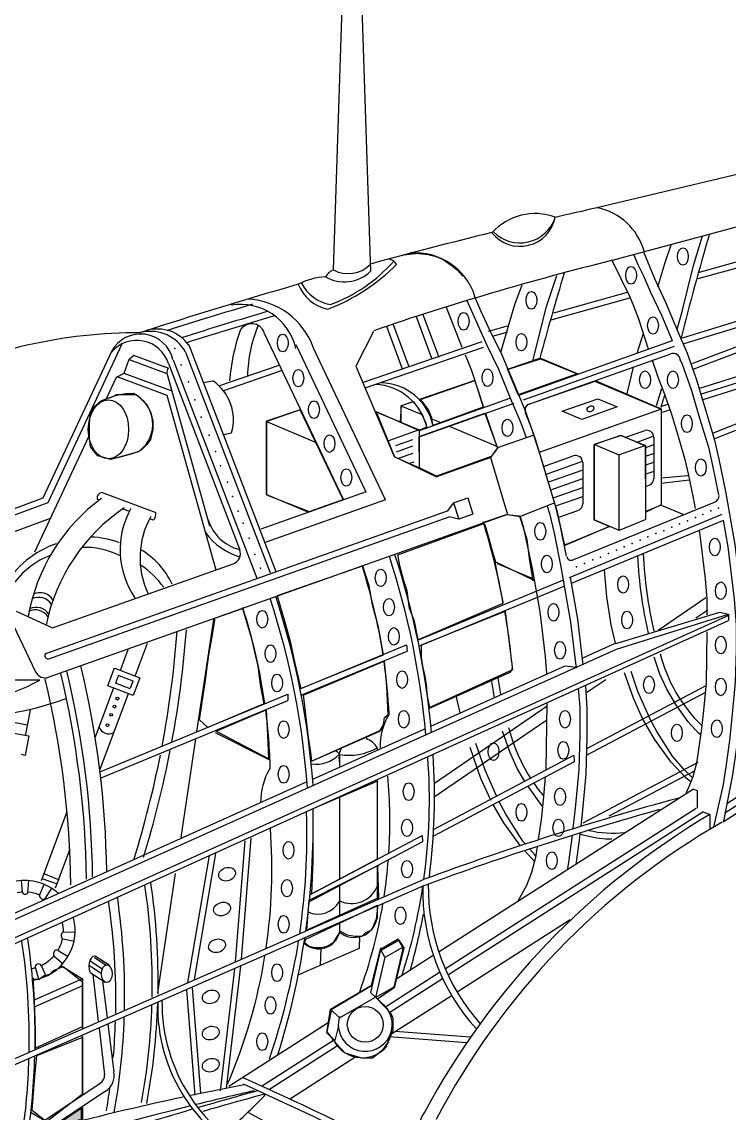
# Model space of a CAD drawing. Extents: x 4.3 to 16.6, y -10.2 to -1.3.
# Drawn here: x 10.439 to 12.383, y -5.822 to -2.822 of the extents above; entities that cross this region are included whole.
import ezdxf

# ---------------------------------------------------------------- set-up
doc = ezdxf.new("R2010")
doc.units = 0
doc.header["$MEASUREMENT"] = 0
doc.linetypes.add('0', pattern=[0])
doc.layers.get('0').update_dxf_attribs({"linetype": 'CONTINUOUS'})
doc.layers.add('1', color=7, linetype='CONTINUOUS')

# ---------------------------------------------------------------- blocks, each defined once
blk = doc.blocks.new('UNITCIRCLE0')
at = {"color": 0, "linetype": '0'}
blk.add_circle((0, 0), 1, dxfattribs=at)
blk = doc.blocks.new('47')
at = {"color": 0, "linetype": '0'}
blk.add_arc((0, 0), 1, 342.3207, 125.2164, dxfattribs=at)

msp = doc.modelspace()

# ---------------------------------------------------------------- linework, layer by layer
at = {"layer": '1', "color": 7, "linetype": '0'}
for p, q in [((11.295495, -3.504272), (11.32656, -2.56443)), ((11.365908, -2.56443), (11.397126, -3.508905)), ((12.015532, -3.333522), (14.11113, -2.832839)), ((12.062643, -3.477628), (14.168972, -2.906852)), ((12.366353, -5.020723), (14.996206, -3.338416)), ((12.376927, -4.970154), (14.783988, -3.441122)), ((12.495425, -3.473617), (12.297216, -3.528942)), ((12.481136, -3.460742), (12.300673, -3.511114)), ((12.102465, -3.566437), (11.90015, -3.622908)), ((12.109469, -3.581347), (11.892589, -3.641883)), ((11.541203, -3.626282), (11.584691, -3.743975)), ((12.541598, -3.603887), (12.254405, -3.691237)), ((12.549635, -3.618548), (12.258661, -3.707048)), ((11.441076, -3.658325), (11.484673, -3.776311)), ((11.45974, -3.65389), (11.50178, -3.767664)), ((11.523048, -3.632094), (11.565316, -3.746487)), ((11.773307, -3.658313), (11.721005, -3.672912)), ((12.278507, -3.762076), (12.615091, -3.634594)), ((12.284451, -3.776465), (12.616212, -3.650808)), ((11.322618, -4.135352), (11.104847, -3.676591)), ((11.40553, -3.673659), (11.356538, -3.768415)), ((11.773958, -3.674996), (11.731188, -3.686934)), ((10.510788, -4.143314), (10.714937, -3.707189)), ((10.898062, -3.710429), (11.136721, -4.33271)), ((11.384326, -4.112958), (11.193245, -3.710424)), ((11.438479, -4.136318), (11.240371, -3.718976)), ((11.377744, -3.812415), (11.704336, -3.700499)), ((11.382377, -3.827986), (11.708128, -3.716358)), ((12.226161, -3.69932), (11.80671, -3.848217)), ((12.232343, -3.714557), (11.817268, -3.861901)), ((10.49765, -4.130769), (10.687182, -3.725868)), ((10.733747, -3.749549), (10.74665, -3.73863)), ((10.746088, -3.738286), (10.841991, -3.773853)), ((10.888574, -3.730011), (11.12139, -4.337057)), ((11.864221, -3.746651), (11.775828, -3.776942)), ((11.834957, -3.872421), (12.222459, -3.734866)), ((11.864221, -3.746651), (11.96949, -3.79106)), ((12.302392, -3.829229), (12.561353, -3.74813)), ((10.71985, -3.788025), (10.733747, -3.749549)), ((10.733406, -3.750167), (10.837574, -3.788797)), ((10.837475, -3.788544), (10.841371, -3.774486)), ((10.841442, -3.761272), (11.037728, -4.273072)), ((10.854428, -3.750814), (11.084774, -4.351419)), ((10.980187, -3.822755), (11.145915, -3.765964)), ((11.356538, -3.768415), (11.462061, -4.017148)), ((12.304529, -3.845225), (12.585151, -3.757344)), ((12.308522, -3.860996), (12.587582, -3.773604)), ((10.671597, -3.857575), (10.699813, -3.797298)), ((10.699882, -3.797152), (10.837233, -3.848089)), ((10.700493, -3.797904), (10.71985, -3.788025)), ((10.718944, -3.78779), (10.851201, -3.836839)), ((10.837396, -3.788047), (10.955002, -4.207409)), ((10.937085, -3.813181), (10.963518, -3.808566)), ((10.994303, -3.835078), (11.152375, -3.780909)), ((11.684009, -3.808406), (11.532031, -3.860485)), ((12.015728, -3.810566), (12.196375, -3.886773)), ((12.339758, -3.951628), (12.671172, -3.820281)), ((12.344084, -3.967639), (12.670704, -3.838192)), ((10.837278, -3.848254), (10.971963, -4.328515)), ((11.514413, -3.866523), (11.481821, -3.877692)), ((11.779548, -3.857859), (11.531032, -3.946077)), ((11.924422, -3.892633), (12.021785, -3.858071)), ((12.021785, -3.858071), (12.075594, -3.880771)), ((12.371469, -4.996579), (14.184711, -3.842399)), ((11.110504, -3.921151), (11.20452, -3.887778)), ((11.41034, -3.893042), (11.531233, -3.944042)), ((11.480795, -3.877432), (11.480795, -3.923486)), ((11.480795, -3.877432), (11.536376, -3.90088)), ((11.79135, -3.871101), (11.530356, -3.963748)), ((12.196375, -3.886773), (11.860729, -4.00592)), ((11.978231, -3.915333), (11.924422, -3.892633)), ((12.075594, -3.880771), (11.978231, -3.915333)), ((12.196313, -3.896137), (12.220166, -3.888666)), ((12.196375, -3.886773), (12.196375, -4.150672)), ((12.198123, -3.878548), (12.21461, -3.873385)), ((11.110504, -3.921151), (11.110504, -4.12137)), ((11.24868, -3.979442), (11.110504, -3.921151)), ((11.563164, -3.912181), (11.590319, -3.923636)), ((10.9942, -3.956179), (11.015337, -3.951686)), ((11.531233, -3.944042), (11.447066, -3.973879)), ((11.531233, -3.944042), (11.531233, -4.04526)), ((11.613207, -3.933291), (11.746392, -3.989477)), ((11.846466, -3.957926), (11.74671, -3.993337)), ((12.011632, -3.984008), (12.08516, -3.957907)), ((12.083894, -3.957926), (12.152793, -3.986992)), ((12.101145, -3.963261), (12.149857, -3.945969)), ((10.47445, -4.278743), (10.622636, -3.962172)), ((11.466384, -3.986548), (11.513589, -3.969814)), ((11.468459, -4.003944), (11.513611, -3.987938)), ((12.080833, -4.0132), (12.011632, -3.984008)), ((12.011835, -4.191108), (12.011835, -3.984553)), ((12.152793, -3.986992), (12.078772, -4.013267)), ((12.129972, -3.977102), (12.174675, -3.961233)), ((12.151981, -3.992727), (12.176418, -3.984052)), ((12.152793, -3.986992), (12.152793, -4.189394)), ((12.176126, -3.96452), (12.176126, -4.077272)), ((11.462061, -4.017148), (11.57889, -4.072422)), ((11.473991, -4.021554), (11.514085, -4.00734)), ((11.746176, -3.993513), (11.726926, -4.019562)), ((11.873192, -4.044178), (11.954433, -4.01534)), ((12.080833, -4.220214), (12.080833, -4.0132)), ((12.153619, -4.015909), (12.175098, -4.008285)), ((10.203926, -4.040628), (10.476597, -4.608538)), ((11.516201, -4.032213), (11.507455, -4.035313)), ((11.727758, -4.019648), (11.57889, -4.072422)), ((11.726926, -4.019562), (11.773448, -4.175861)), ((11.8787, -4.066297), (11.980411, -4.030192)), ((11.980704, -4.033891), (11.980704, -4.146642)), ((12.153826, -4.040237), (12.175723, -4.032463)), ((11.885126, -4.087455), (11.978913, -4.054162)), ((11.89247, -4.108612), (11.98074, -4.077278)), ((12.154552, -4.064703), (12.176544, -4.056897)), ((12.196375, -4.075939), (12.269939, -4.068933)), ((11.898896, -4.130731), (11.980549, -4.101745)), ((12.153791, -4.099102), (12.163027, -4.095823)), ((12.196105, -4.090552), (12.274398, -4.08061)), ((10.308179, -4.201086), (10.49765, -4.130769)), ((10.645588, -4.133982), (10.651166, -4.136051)), ((10.6593, -4.115871), (10.80699, -4.170643)), ((11.38522, -4.113913), (11.095798, -4.216514)), ((11.438479, -4.136318), (11.107745, -4.253564)), ((11.111438, -4.12137), (11.224504, -4.169066)), ((11.625562, -4.143898), (11.664431, -4.130119)), ((11.664431, -4.130119), (11.678652, -4.175489)), ((11.90624, -4.15285), (11.980764, -4.126395)), ((10.315459, -4.215804), (10.510788, -4.143314)), ((10.504366, -4.558035), (11.609213, -4.166362)), ((10.71652, -4.160288), (10.734632, -4.167005)), ((11.625562, -4.143898), (11.608115, -4.166914)), ((11.625562, -4.143898), (11.639777, -4.189251)), ((11.903696, -4.144702), (11.806823, -4.182979)), ((11.915146, -4.183816), (11.967605, -4.165193)), ((11.951392, -4.301509), (12.343083, -4.142446)), ((12.196375, -4.150672), (12.154072, -4.168182)), ((12.196375, -4.150672), (12.255835, -4.175754)), ((10.333698, -4.254481), (10.517787, -4.186162)), ((10.509746, -4.573803), (11.613107, -4.182656)), ((11.773739, -4.17668), (10.513081, -4.623588)), ((10.790877, -4.187864), (10.800375, -4.191386)), ((11.639997, -4.189192), (11.612638, -4.182482)), ((11.678652, -4.175489), (11.639997, -4.189192)), ((11.773448, -4.175861), (11.808742, -4.181743)), ((11.944571, -4.349078), (12.364135, -4.175397)), ((11.949911, -4.364721), (12.365745, -4.192584)), ((12.080833, -4.220214), (12.011835, -4.191108)), ((12.15393, -4.189957), (12.080833, -4.220214)), ((12.055499, -4.208987), (11.93029, -4.260818)), ((10.523209, -4.487598), (11.020024, -4.311476)), ((11.846387, -4.353849), (11.746161, -4.311569)), ((11.527389, -4.521772), (11.925694, -4.356892)), ((11.53033, -4.538409), (11.929639, -4.373113)), ((12.188437, -4.493951), (12.319454, -4.404414)), ((12.29131, -4.46064), (12.324129, -4.438212)), ((9.23354, -5.875077), (12.382668, -4.452898)), ((9.258979, -5.881166), (12.381719, -4.467746)), ((10.422748, -4.44237), (10.523291, -4.487829)), ((10.96544, -4.464857), (10.919216, -4.772584)), ((12.071974, -4.530472), (12.357577, -4.444459)), ((12.073128, -4.546278), (12.38164, -4.449969)), ((12.356727, -4.444683), (12.38164, -4.449969)), ((12.38164, -4.449969), (12.38164, -4.467812)), ((9.177318, -5.845883), (12.073128, -4.546278)), ((10.730235, -4.548146), (10.709639, -4.60292)), ((10.783045, -4.530675), (10.749965, -4.618645)), ((11.203934, -4.655667), (11.496422, -4.534591)), ((11.208091, -4.671801), (11.498146, -4.551731)), ((11.496422, -4.534591), (11.498146, -4.551731)), ((11.979172, -4.571117), (12.072333, -4.529303)), ((10.674695, -4.647447), (10.693334, -4.597882)), ((10.694028, -4.598778), (10.763207, -4.624792)), ((10.704152, -4.617511), (10.69591, -4.639429)), ((10.705654, -4.61889), (10.743724, -4.633204)), ((11.77976, -4.610497), (11.558678, -4.709724)), ((11.563122, -4.757852), (11.932584, -4.592026)), ((11.961331, -4.596724), (11.933028, -4.593017)), ((10.74478, -4.6738), (10.674695, -4.647447)), ((10.736695, -4.655099), (10.695812, -4.639725)), ((10.744035, -4.634415), (10.736353, -4.654842)), ((10.763207, -4.624792), (10.74478, -4.6738)), ((11.991754, -4.819592), (12.320093, -4.646305)), ((11.992309, -4.664976), (12.043768, -4.629809)), ((10.690751, -4.65315), (10.639926, -4.78831)), ((10.731076, -4.668875), (10.652895, -4.876786)), ((10.65601, -4.882483), (11.169479, -4.66993)), ((11.169479, -4.66993), (11.16999, -4.687573)), ((12.316303, -4.666557), (11.990217, -4.838655)), ((10.65637, -4.900188), (11.16999, -4.687573)), ((11.572874, -4.914621), (11.883245, -4.702516)), ((10.461168, -4.714218), (10.447845, -4.7846)), ((10.40163, -4.744697), (10.453629, -4.75454)), ((11.427882, -4.768429), (11.23371, -4.855578)), ((11.238414, -4.90359), (11.54611, -4.765487)), ((11.574539, -4.950476), (11.878901, -4.742479)), ((10.396188, -4.773205), (10.457985, -4.784903)), ((10.457985, -4.784903), (10.44776, -4.83892)), ((10.916157, -4.792953), (10.875507, -5.063576)), ((11.122287, -4.852625), (10.970956, -4.776187)), ((11.415205, -4.817744), (11.415205, -4.824929)), ((10.44776, -4.83892), (10.437913, -4.835922)), ((11.31232, -4.835709), (11.31232, -4.868042)), ((11.956865, -4.856257), (11.570155, -5.06035)), ((11.57055, -5.04189), (11.956571, -4.838161)), ((11.956571, -4.838161), (11.956865, -4.856257)), ((11.982215, -5.023743), (12.297776, -4.8572)), ((12.288389, -4.880406), (12.052187, -5.005066)), ((9.259038, -5.791988), (11.221457, -4.9112)), ((11.415205, -4.905768), (11.415205, -5.123133)), ((12.285115, -4.930922), (11.585698, -5.378337)), ((12.285115, -4.930922), (12.295321, -4.934485)), ((12.295321, -4.934485), (12.294921, -4.98343)), ((11.31232, -4.952474), (11.31232, -5.177025)), ((10.562754, -4.993539), (10.491502, -5.183021)), ((12.292531, -4.983913), (11.603082, -5.424953)), ((11.611548, -5.44053), (12.310432, -4.993341)), ((12.330114, -5.000728), (12.308539, -4.993193)), ((12.330114, -5.000728), (12.330004, -5.039253)), ((11.068017, -5.065826), (11.041552, -5.398539)), ((11.230348, -5.221438), (11.539266, -5.058401)), ((11.539266, -5.058401), (11.54025, -5.076134)), ((10.570306, -5.096419), (10.530119, -5.203292)), ((11.051285, -5.073087), (11.024819, -5.405801)), ((11.54025, -5.076134), (11.228404, -5.240716)), ((10.895131, -5.46239), (10.954957, -5.113204)), ((10.91301, -5.454461), (10.972443, -5.107569)), ((11.415205, -5.142894), (11.415205, -5.151875)), ((11.415205, -5.142894), (11.415205, -5.23451)), ((9.499616, -6.073514), (11.544814, -5.178874)), ((10.440176, -5.214323), (10.438172, -5.182123)), ((10.455215, -5.215149), (10.457891, -5.182123)), ((10.493986, -5.177086), (10.535677, -5.191645)), ((10.499544, -5.162527), (10.541236, -5.179998)), ((10.860646, -5.162514), (10.811364, -5.49061)), ((9.257809, -6.196498), (11.548777, -5.194347)), ((10.487241, -5.223508), (10.500484, -5.192038)), ((10.503353, -5.231196), (10.520991, -5.203607)), ((11.31232, -5.196786), (11.31232, -5.275827)), ((11.415205, -5.254271), (11.415205, -5.286606)), ((11.31232, -5.300978), (11.31232, -5.32433)), ((11.635693, -5.488125), (11.946177, -5.289509)), ((10.553337, -5.323204), (10.585669, -5.324248)), ((11.367192, -5.33511), (11.365567, -5.369163)), ((10.551784, -5.34228), (10.583302, -5.349037)), ((11.473591, -5.343856), (11.424477, -5.372245)), ((11.437807, -5.393069), (11.485951, -5.365242)), ((11.487225, -5.365649), (11.461503, -5.475228)), ((11.485951, -5.365242), (11.473591, -5.343856)), ((10.527893, -5.389754), (10.552541, -5.411011)), ((10.538713, -5.374862), (10.56595, -5.391179)), ((10.669675, -5.414728), (10.63841, -5.395075)), ((10.679054, -5.414728), (10.640683, -5.390609)), ((11.365567, -5.369163), (11.197365, -5.442741)), ((11.260878, -5.369241), (11.258649, -5.415923)), ((11.424477, -5.372245), (11.39681, -5.490112)), ((11.411776, -5.503971), (11.437807, -5.393069)), ((11.424477, -5.372245), (11.435775, -5.391793)), ((11.569526, -5.388682), (11.467021, -5.454255)), ((10.476067, -5.422793), (10.484709, -5.453152)), ((10.492114, -5.416195), (10.506005, -5.445715)), ((10.547741, -5.416366), (10.605817, -5.45287)), ((10.657168, -5.437655), (10.6244, -5.417059)), ((10.658731, -5.424555), (10.626346, -5.404197)), ((11.022875, -5.425044), (10.983448, -5.760065)), ((11.039608, -5.417782), (11.000181, -5.752803)), ((10.605817, -5.45287), (10.474524, -5.510302)), ((10.605817, -5.45287), (10.605817, -5.589962)), ((10.668111, -5.462221), (10.626816, -5.436265)), ((11.587164, -5.435135), (11.440727, -5.52881)), ((11.450231, -5.543751), (11.594864, -5.451206)), ((10.605581, -5.472047), (10.474313, -5.529469)), ((10.891643, -5.482751), (10.914255, -5.771755)), ((10.907231, -5.477307), (10.929843, -5.766311)), ((11.286819, -5.536201), (11.397632, -5.472153)), ((11.461503, -5.475228), (11.411776, -5.503971)), ((11.31232, -5.559659), (11.409441, -5.503524)), ((11.39681, -5.490112), (11.439212, -5.529122)), ((11.453141, -5.604901), (11.618498, -5.499123)), ((11.276716, -5.600604), (11.286819, -5.536201)), ((11.31232, -5.559659), (11.286819, -5.536201)), ((11.280396, -5.573639), (11.007778, -5.748032)), ((11.298601, -5.620738), (11.276716, -5.600604)), ((11.30889, -5.581216), (11.299293, -5.622108)), ((11.670897, -5.612686), (11.465021, -5.596794)), ((10.605817, -5.609615), (10.605817, -5.770109)), ((11.297932, -5.620155), (11.097916, -5.748106)), ((11.119272, -5.755518), (11.30604, -5.636014)), ((11.447785, -5.611756), (11.442632, -5.633713)), ((11.66119, -5.627996), (11.44824, -5.611557)), ((11.177528, -5.781211), (11.354426, -5.66805)), ((10.496721, -5.84413), (10.654415, -5.739462)), ((10.669106, -5.761596), (10.511413, -5.866263)), ((10.605817, -5.806138), (10.605817, -5.842168)), ((10.464766, -5.819438), (10.49847, -5.840206)), ((11.062249, -5.819798), (11.246068, -5.920248))]:
    msp.add_line(p, q, dxfattribs=at)
for points in [[(12.240295, -3.667006), (12.253013, -3.622104), (12.285458, -3.491825), (12.310076, -3.410254)], [(12.186688, -3.550868), (12.206053, -3.486172), (12.224875, -3.432859)], [(11.485265, -3.464069), (11.489079, -3.462785), (11.521336, -3.458702)], [(11.521241, -3.458299), (11.555832, -3.46175), (11.577244, -3.466926), (11.597011, -3.475555), (11.621717, -3.49281), (11.636542, -3.504889), (11.650985, -3.521533)], [(12.061571, -3.47876), (12.108727, -3.576411), (12.120061, -3.602534), (12.133904, -3.638398), (12.160954, -3.721217)], [(12.120402, -3.460573), (12.132143, -3.488999), (12.146752, -3.518757), (12.167042, -3.565521), (12.197478, -3.628324), (12.226465, -3.6983)], [(12.147948, -3.454774), (12.14774, -3.454196), (12.178268, -3.527258), (12.208426, -3.592413), (12.243182, -3.676319), (12.267361, -3.73331), (12.29305, -3.806134), (12.31874, -3.891621), (12.342918, -3.972361), (12.355007, -4.024603), (12.373141, -4.113258), (12.398831, -4.258904), (12.416965, -4.409299), (12.423009, -4.483706), (12.423009, -4.55653), (12.419987, -4.648349), (12.41092, -4.749668), (12.403364, -4.816159), (12.392786, -4.892149), (12.36798, -5.01911), (12.367272, -5.021744)], [(11.844296, -3.751361), (11.845556, -3.746912), (11.880921, -3.604908), (11.909188, -3.519176)], [(11.755124, -3.729867), (11.794371, -3.598746), (11.813708, -3.545445)], [(11.661809, -3.588522), (11.693579, -3.657678), (11.715714, -3.708697), (11.748919, -3.777212), (11.785148, -3.864671), (11.81035, -3.924077), (11.824768, -3.964947)], [(11.68461, -3.581446), (11.682662, -3.577364), (11.699134, -3.615327), (11.722194, -3.66537), (11.758431, -3.737844), (11.796315, -3.829301), (11.824322, -3.895314)], [(11.604914, -3.606184), (11.648228, -3.716499)], [(12.129521, -3.734224), (12.129801, -3.733079), (12.147945, -3.678166)], [(11.657069, -3.737248), (11.662113, -3.748875), (11.674452, -3.780583), (11.707681, -3.881454)], [(12.102098, -3.846934), (12.10346, -3.840556), (12.120373, -3.771548)], [(12.171186, -3.752068), (12.18604, -3.795417)], [(12.248825, -3.751249), (12.253786, -3.762941), (12.27833, -3.832518), (12.302876, -3.914195), (12.325975, -3.991334), (12.337525, -4.041248), (12.354074, -4.122159)], [(12.184989, -3.793784), (12.205063, -3.845868), (12.22433, -3.900485), (12.243597, -3.964602), (12.261731, -4.025156), (12.270798, -4.064337), (12.284399, -4.130828), (12.289494, -4.159709)], [(11.713481, -3.899061), (11.714188, -3.901206), (11.744712, -3.989512)], [(11.826734, -3.900998), (11.822671, -3.891422), (11.850672, -3.970799), (11.878675, -4.063981), (11.905028, -4.151986), (11.918205, -4.208931), (11.935044, -4.291255)], [(11.883115, -4.153239), (11.889108, -4.17325), (11.901709, -4.227705), (11.92061, -4.320113), (11.947388, -4.471928), (11.962181, -4.598475)], [(11.808256, -4.181889), (11.816535, -4.209532), (11.826417, -4.252241), (11.841243, -4.324717), (11.862243, -4.443782), (11.877068, -4.56673), (11.880853, -4.613329)], [(12.366557, -4.19232), (12.379395, -4.265105), (12.396721, -4.408796), (12.402495, -4.479886), (12.402495, -4.549462), (12.399609, -4.637191), (12.390945, -4.733993), (12.383727, -4.79752), (12.373621, -4.870121), (12.366401, -4.918523), (12.340135, -5.036084)], [(12.300283, -4.220885), (12.303666, -4.240063), (12.317266, -4.35286), (12.321799, -4.408664), (12.321799, -4.452175)], [(11.945649, -4.349094), (11.965973, -4.464317), (11.980556, -4.589127)], [(12.071116, -4.529983), (12.059096, -4.479611), (12.046619, -4.402634), (12.040567, -4.328141)], [(12.321344, -4.498495), (12.319533, -4.638869), (12.312732, -4.714858), (12.307066, -4.764728), (12.299132, -4.821718), (12.293466, -4.859713), (12.283265, -4.897708), (12.270798, -4.929766), (12.264139, -4.941667)], [(12.30432, -4.781376), (12.300014, -4.778095), (12.2709, -4.746506), (12.236588, -4.698576), (12.211633, -4.656095), (12.192916, -4.6147), (12.176908, -4.5688)], [(12.279089, -4.911692), (12.262894, -4.899353), (12.224075, -4.857234), (12.178326, -4.793329), (12.145052, -4.736685), (12.120097, -4.681494), (12.095593, -4.611238)], [(12.283259, -4.900639), (12.28114, -4.899023), (12.257589, -4.875649), (12.227841, -4.840589), (12.184459, -4.773066), (12.167107, -4.740603), (12.132512, -4.662315), (12.113435, -4.60762)], [(11.988345, -4.647365), (11.992328, -4.709352), (11.992328, -4.788731), (11.989034, -4.888813), (11.979151, -4.999251), (11.97542, -5.03208)], [(11.643657, -4.721277), (11.634188, -4.681595), (11.633174, -4.67534)], [(11.96836, -4.654177), (11.97259, -4.706249), (11.97259, -4.782156), (11.96944, -4.877866), (11.95999, -4.983476), (11.953716, -5.038678)], [(11.881907, -4.694946), (11.879544, -4.878017)], [(11.820386, -4.907896), (11.800452, -4.873961), (11.780051, -4.828842), (11.760186, -4.771887)], [(11.726683, -4.959768), (11.72788, -4.961806), (11.700679, -4.901648), (11.671117, -4.816888)], [(11.743423, -4.949482), (11.712364, -4.879196), (11.686662, -4.805503)], [(11.87776, -4.898354), (11.872126, -4.961308), (11.865949, -5.015666), (11.858488, -5.069263)], [(11.869905, -4.977774), (11.865053, -4.97251), (11.831115, -4.925104)], [(11.808636, -5.08569), (11.764147, -5.023546), (11.735569, -4.974896)], [(11.822222, -5.080585), (11.816361, -5.073677), (11.769033, -5.000015), (11.750842, -4.965982)], [(11.951279, -5.058781), (11.941087, -5.131988), (11.938516, -5.149229)], [(11.973004, -5.053334), (11.970914, -5.071727), (11.961691, -5.137984)], [(12.060424, -5.068685), (12.044125, -5.068685), (12.018058, -5.066309), (11.98179, -5.057999), (11.974216, -5.05467)], [(11.855568, -5.089409), (11.851125, -5.119201), (11.840007, -5.160614), (11.826417, -5.195558), (11.80129, -5.240464)], [(11.852951, -5.116032), (11.848813, -5.111925), (11.835495, -5.096227)], [(11.848805, -5.130953), (11.821229, -5.101032)], [(10.633719, -5.440931), (10.64887, -5.569911)], [(10.660295, -5.458946), (10.672934, -5.558981)], [(10.675266, -5.57744), (10.691777, -5.708125)], [(10.651028, -5.588285), (10.66604, -5.716095)]]:
    msp.add_lwpolyline(points, dxfattribs=at)
for points in [[(11.774039, -3.777492), (11.864398, -3.748483), (11.964958, -3.789706), (11.803186, -3.847724), (11.774039, -3.775965)], [(11.535027, -3.859938), (11.683681, -3.808028), (11.706999, -3.881313), (11.568546, -3.931698), (11.565632, -3.910323), (11.556887, -3.888947), (11.546685, -3.875206), (11.540855, -3.867573), (11.535027, -3.859938)], [(12.014509, -3.808028), (12.196684, -3.885894), (12.196684, -4.15003), (12.15442, -4.169878), (12.152962, -3.988189), (12.085921, -3.95918), (12.011595, -3.983609), (12.011595, -4.191253), (12.053859, -4.209574), (11.931437, -4.261485), (11.911035, -4.169878), (11.887716, -4.092011), (11.86877, -4.029413), (11.839622, -3.937805), (11.82359, -3.896582), (11.82359, -3.88284), (11.82942, -3.87368), (12.014509, -3.809555)], [(10.657303, -3.863436), (10.686867, -3.853113), (10.700006, -3.84623), (10.752563, -3.84623), (10.782127, -3.87376), (10.791983, -3.894408), (10.798552, -3.918497), (10.798552, -3.942586), (10.791983, -3.970116), (10.782127, -3.983881), (10.768988, -3.997646), (10.759133, -4.004529), (10.683582, -4.025176), (10.647449, -4.014853), (10.627739, -3.990764), (10.624454, -3.966675), (10.624454, -3.925379), (10.627739, -3.897849), (10.637593, -3.880643), (10.657303, -3.863436)], [(11.479645, -3.922537), (11.482559, -3.876733), (11.514623, -3.866045), (11.530654, -3.887421), (11.537941, -3.902689), (11.5496, -3.924064), (11.551058, -3.936279), (11.530654, -3.945439), (11.479645, -3.922537)], [(11.204197, -3.888947), (11.110924, -3.919484), (11.110924, -4.122547), (11.228973, -4.168351), (11.322247, -4.134761), (11.204197, -3.888947)], [(11.412604, -3.893528), (11.530654, -3.945439), (11.530654, -4.047734), (11.463614, -4.018725), (11.414062, -3.895055)], [(11.530654, -3.962234), (11.71137, -3.898108), (11.746348, -3.994297), (11.728859, -4.017199), (11.578748, -4.070636), (11.532111, -4.047734), (11.530654, -3.962234)], [(11.843135, -4.355539), (11.741304, -4.307361), (11.708456, -4.19724), (11.770869, -4.176592), (11.807002, -4.180034), (11.826711, -4.245418), (11.833281, -4.297038), (11.843135, -4.35898)], [(11.711741, -4.204123), (11.72488, -4.252301), (11.73802, -4.300478), (11.747874, -4.355539), (11.757729, -4.400276), (11.761014, -4.420923), (11.52779, -4.52072), (11.517935, -4.469101), (11.504795, -4.434689), (11.498225, -4.38651), (11.488371, -4.35898), (11.478517, -4.321126), (11.471947, -4.286713), (11.708456, -4.200682)], [(11.376686, -4.317685), (11.140177, -4.400276), (11.159886, -4.46566), (11.176311, -4.524162), (11.189449, -4.586104), (11.205873, -4.65493), (11.432528, -4.562016), (11.41939, -4.486308), (11.402966, -4.424365), (11.39311, -4.372746), (11.376686, -4.321126)], [(10.96608, -4.462218), (11.044916, -4.434689), (11.06791, -4.510396), (11.087619, -4.592987), (11.094189, -4.644606), (11.104043, -4.696225), (10.949656, -4.76161), (10.926661, -4.740962), (10.943086, -4.637723), (10.95294, -4.562016), (10.962794, -4.506956), (10.969364, -4.46566)], [(11.767584, -4.441571), (11.787293, -4.603311), (11.560638, -4.706549), (11.554069, -4.675578), (11.550783, -4.644606), (11.547499, -4.620517), (11.540929, -4.592987), (11.537644, -4.568898), (11.537644, -4.534485)], [(11.212443, -4.672136), (11.225583, -4.78914), (11.232152, -4.830435), (11.235437, -4.854524), (11.422674, -4.771934), (11.432528, -4.754727), (11.435814, -4.73408), (11.445668, -4.727197), (11.442383, -4.648047), (11.435814, -4.579222), (11.215728, -4.672136)], [(10.972649, -4.771934), (11.110613, -4.713432), (11.113897, -4.782257), (11.117183, -4.847641), (10.979218, -4.775374)], [(11.416104, -4.909584), (11.238722, -4.985292), (11.238722, -5.129826), (11.235437, -5.219299), (11.416104, -5.122944), (11.416104, -4.909584)], [(11.416104, -5.143591), (11.41939, -5.229623), (11.222298, -5.319096), (11.228868, -5.236506), (11.41939, -5.14015)], [(11.416104, -5.257153), (11.41282, -5.288125), (11.39968, -5.319096), (11.383256, -5.325979), (11.373401, -5.336303), (11.353692, -5.336303), (11.333983, -5.332861), (11.314274, -5.322537), (11.30442, -5.336303), (11.294565, -5.353509), (11.278141, -5.363832), (11.261716, -5.367274), (11.245292, -5.367274), (11.228868, -5.363832), (11.215728, -5.353509), (11.219013, -5.343185), (11.416104, -5.250271)], [(11.425959, -5.374156), (11.475232, -5.346626), (11.488371, -5.367274), (11.462092, -5.477395), (11.416104, -5.508366), (11.452238, -5.54622), (11.458808, -5.559986), (11.458808, -5.580633), (11.458808, -5.594398), (11.445668, -5.62537), (11.429244, -5.649459), (11.402966, -5.670106), (11.373401, -5.670106), (11.327414, -5.656341), (11.30442, -5.632252), (11.278141, -5.597839), (11.29128, -5.535897), (11.39968, -5.470512), (11.425959, -5.367274)], [(10.470066, -5.453306), (10.48649, -5.453306), (10.499629, -5.442982), (10.516053, -5.439541), (10.525908, -5.429217), (10.552187, -5.418893), (10.604745, -5.460188), (10.604745, -5.584074), (10.476635, -5.642576), (10.476635, -5.594398), (10.473351, -5.511807), (10.470066, -5.449864)], [(10.604745, -5.611604), (10.604745, -5.769903), (10.506199, -5.845611), (10.466781, -5.81464), (10.473351, -5.732049), (10.47992, -5.663223), (10.60146, -5.615046)], [(10.60146, -5.807757), (10.60146, -5.838728), (10.525908, -5.859376), (10.60146, -5.807757)]]:
    msp.add_lwpolyline(points, close=True, dxfattribs=at)
for centre, radius in [((10.701474, -4.682393), 0.003937), ((10.693311, -4.704249), 0.003937), ((10.684239, -4.727055), 0.003937), ((10.674262, -4.755563), 0.003937), ((11.382625, -5.577624), 0.049213)]:
    msp.add_circle(centre, radius, dxfattribs=at)
for centre, radius, start, end in [((11.850007, -3.509931), 0.160695, 69.998596, 137.800812), ((11.80816, -3.340828), 0.09849, 218.389694, 349.409729), ((15.084641, -17.023561), 14.028951, 102.617783, 103.099289), ((11.987627, -3.497419), 0.167495, 15.472848, 78.3517), ((11.808174, -3.327804), 0.102127, 224.292068, 341.407867), ((15.084641, -17.023561), 14.028951, 103.831383, 105.239334), ((18.19548, -5.153557), 6.121337, 163.404938, 166.210205), ((13.988548, -11.225747), 7.983887, 103.958916, 108.873024), ((11.442993, -3.503369), 0.029586, 28.481873, 80.252747), ((11.519818, -3.629627), 0.172636, 17.793991, 94.439011), ((11.310477, -3.544622), 0.043003, 110.375824, 149.555939), ((11.325489, -3.434738), 0.10234, 239.405807, 314.460327), ((11.081799, -3.099866), 0.549137, 291.161285, 314.838257), ((11.137378, -3.193196), 0.432617, 290.186584, 318.475067), ((11.33568, -3.429269), 0.085118, 241.835938, 315.187653), ((11.283912, -3.706084), 0.183553, 93.282204, 117.70826), ((20.998034, -6.238969), 9.469329, 163.269501, 164.740982), ((15.084641, -17.023561), 14.028951, 106.081512, 107.934792), ((11.304296, -3.499825), 0.114743, 202.46521, 257.793274), ((11.307291, -3.488311), 0.11283, 207.378357, 259.466064), ((15.090387, -17.039848), 14.028951, 106.640343, 107.647438), ((11.039596, -3.755023), 0.156349, 12.905817, 99.327438), ((11.05006, -3.78559), 0.201632, 19.291115, 87.125816), ((15.104649, -17.067574), 14.028951, 106.517464, 107.537537), ((15.110394, -17.08386), 14.028951, 106.472984, 107.498207), ((11.070496, -3.688888), 0.036858, 19.753765, 151.305801), ((11.457416, -3.807605), 0.398951, 157.746536, 178.150299), ((10.762684, -5.08448), 1.407849, 89.881584, 115.614456), ((10.765397, -3.771152), 0.090851, 12.824291, 151.833191), ((10.79226, -3.782347), 0.109466, 28.529957, 101.998993), ((10.811093, -3.773747), 0.10725, 36.103653, 104.72567), ((11.602427, -3.861219), 0.595188, 161.292374, 174.974792), ((10.754652, -3.789085), 0.091138, 17.768747, 139.543716), ((12.229044, -3.753417), 0.019685, 0, 109.543777), ((10.89058, -3.915915), 0.129784, 344.00116, 55.806343), ((11.402653, -3.972111), 0.153681, 12.676213, 86.906776), ((11.424061, -3.962885), 0.148332, 11.920111, 89.406075), ((13.340616, -4.230227), 1.210966, 160.746964, 163.081635), ((10.741642, -4.020283), 0.176166, 88.611961, 116.755318), ((10.705425, -3.927996), 0.093091, 308.07605, 64.222069), ((13.357328, -4.225603), 1.211755, 161.97023, 163.547546), ((11.841543, -3.890971), 0.019685, 109.544319, 180.000534), ((12.156442, -3.96452), 0.019685, 0, 109.543709), ((10.635777, -3.682948), 0.34275, 277.594055, 291.758972), ((11.961019, -4.033891), 0.019685, 0, 109.543793), ((12.156442, -4.077272), 0.019685, 289.543945, 0.000051), ((10.957905, -4.54294), 0.508934, 126.131546, 170.268143), ((10.661372, -4.131686), 0.01595, 97.464462, 188.27536), ((12.335555, -4.124257), 0.019685, 292.487183, 359.999969), ((11.004466, -4.58026), 0.508934, 123.927895, 168.626968), ((10.941401, -4.273532), 0.23274, 150.800339, 214.390823), ((11.961019, -4.146642), 0.019685, 289.544189, 0.000406), ((10.99635, -4.295498), 0.23274, 150.800339, 204.62323), ((10.783532, -4.174589), 0.023788, 315.076233, 9.546238), ((11.06389, -4.158042), 0.117301, 196.178879, 256.61554), ((9.837148, -4.779244), 1.958589, 10.638966, 17.307745), ((11.085164, -4.124169), 0.174504, 215.705292, 254.46225), ((10.617673, -4.504933), 0.262084, 108.745178, 149.893173), ((10.617673, -4.496482), 0.258393, 69.764679, 87.575661), ((10.612474, -4.475703), 0.209, 63.09642, 92.502693), ((10.653094, -4.462001), 0.220108, 25.270426, 59.158722), ((11.010159, -4.283645), 0.029528, 289.519562, 20.982912), ((9.407584, -4.962528), 2.165085, 4.939186, 18.186382), ((13.357328, -4.225603), 1.211755, 182.753006, 192.953354), ((10.60204, -4.504829), 0.232302, 111.921761, 151.07402), ((10.626234, -4.524035), 0.250803, 36.123077, 56.398365), ((9.854863, -4.804212), 1.595335, 8.816768, 17.794397), ((9.391848, -4.966737), 2.165085, 4.895866, 18.162222), ((11.947627, -4.292415), 0.009843, 180, 292.487183), ((13.340616, -4.230227), 1.210966, 182.868225, 192.986206), ((10.485211, -4.444904), 0.040948, 30.711109, 117.235901), ((10.488691, -4.432143), 0.040948, 30.711109, 117.235901), ((9.06405, -5.081915), 2.165085, 4.098606, 18.162222), ((9.079786, -5.077706), 2.165085, 4.174529, 18.186382), ((10.47564, -4.479541), 0.040948, 30.711109, 117.235901), ((10.478251, -4.47225), 0.040948, 30.711109, 117.235901), ((9.527065, -4.91939), 1.595335, 8.068615, 17.794401), ((9.837148, -4.779244), 1.958589, 5.370997, 9.879737), ((8.070441, -4.291931), 2.802661, 349.287872, 355.797516), ((8.096032, -4.287806), 2.802661, 349.46109, 355.797516), ((10.511272, -4.563946), 0.009419, 138.298492, 259.352295), ((9.854863, -4.804212), 1.595335, 2.86111, 8.05937), ((12.603204, -4.453804), 0.423114, 194.416504, 225.511078), ((10.503215, -4.595757), 0.029528, 205.647293, 289.519806), ((8.056268, -5.21235), 2.560423, 0.763325, 13.533481), ((8.073187, -5.206442), 2.560423, 0.763325, 13.533481), ((8.111712, -5.191237), 2.560423, 0.763325, 13.533481), ((11.772051, -4.597286), 0.01519, 300.270233, 5.206772), ((10.442221, -6.603353), 1.972172, 88.677994, 107.938629), ((10.197505, -4.09843), 0.607131, 268.60202, 298.555664), ((8.013285, -5.228358), 2.560423, 0.763325, 13.533481), ((13.216591, -4.424223), 1.501728, 188.068497, 189.804382), ((13.180493, -4.416412), 1.448401, 188.295746, 190.10144), ((10.281405, -3.922092), 0.809687, 258.010529, 290.177612), ((9.527065, -4.91939), 1.595335, 1.561069, 7.417541), ((11.603593, -4.815775), 0.180167, 149.591217, 180.480865), ((10.677107, -4.752352), 0.026905, 197.414627, 301.558289), ((12.243634, -4.642312), 0.481926, 194.348312, 212.405533), ((11.366356, -4.844862), 0.055871, 29.035755, 69.980606), ((8.096032, -4.287806), 2.802661, 342.776245, 348.949036), ((11.271998, -4.867817), 0.051381, 41.290127, 54.997128), ((11.366356, -4.844862), 0.055871, 155.068604, 194.723648), ((11.338959, -4.684672), 0.153367, 259.997131, 299.811371), ((8.070441, -4.291931), 2.802661, 342.776245, 348.775818), ((11.247929, -4.776421), 0.086274, 261.574615, 316.591705), ((9.969421, -4.960941), 1.589554, 352.120514, 4.24188), ((9.815309, -4.949327), 1.757783, 352.739441, 3.701253), ((11.275116, -4.96718), 0.180167, 149.591217, 180.480865), ((10.084552, -5.019387), 1.36578, 356.407379, 5.218628), ((12.243634, -4.642312), 0.481926, 214.320526, 219.771576), ((14.506678, -13.252022), 8.599322, 105.251541, 110.147049), ((9.31217, -5.0524), 1.910353, 351.692352, 1.713315), ((9.118, -5.026374), 2.121789, 352.013855, 1.140062), ((13.405546, -6.816212), 2.110104, 120.641068, 151.812012), ((14.5108, -13.267858), 8.599322, 105.649651, 110.147049), ((9.633407, -5.151019), 1.492807, 351.661377, 4.314951), ((13.373875, -6.77962), 2.027506, 119.888824, 152.373886), ((12.062963, -4.763315), 0.288738, 256.859222, 276.503723), ((10.084552, -5.019387), 1.36578, 351.297394, 355.58905), ((10.446736, -5.319762), 0.137707, 47.858486, 100.02784), ((8.989083, -5.458624), 1.824308, 358.857605, 8.513353), ((10.446736, -5.319762), 0.10571, 93.364601, 101.2071), ((10.44783, -5.212268), 0.007926, 195.019257, 338.681854), ((10.446736, -5.319762), 0.10571, 67.848602, 84.767654), ((8.972945, -5.465929), 1.824308, 358.831116, 8.513345), ((11.344955, -5.169384), 0.076075, 244.596375, 337.430115), ((9.969421, -4.960941), 1.589554, 342.397888, 351.448517), ((12.108321, -5.208341), 0.56756, 178.877228, 222.254623), ((12.123049, -5.199809), 0.567054, 179.279556, 221.609436), ((10.497225, -5.223312), 0.009986, 181.123718, 307.856415), ((10.446736, -5.319762), 0.10571, 56.412327, 57.130501), ((8.872818, -5.509093), 1.824308, 358.797089, 8.513335), ((8.897046, -5.497249), 1.824308, 358.631409, 8.513347), ((11.252426, -5.205081), 0.069279, 246.559586, 329.828461), ((10.084552, -5.019387), 1.36578, 339.937927, 350.483002), ((9.815309, -4.949327), 1.757783, 344.133331, 349.344055), ((10.446736, -5.319762), 0.138486, 279.223694, 14.688189), ((10.446736, -5.319762), 0.106191, 358.033813, 11.895816), ((11.352496, -5.274744), 0.063821, 230.98468, 349.287994), ((10.557952, -5.333136), 0.01098, 117.605354, 228.681091), ((11.25422, -5.310061), 0.059826, 228.501236, 346.201538), ((8.634748, -5.619964), 1.824308, 358.936188, 8.513355), ((8.650886, -5.61266), 1.824308, 358.963684, 8.513338), ((10.446736, -5.319762), 0.106191, 329.452057, 348.252838), ((9.31217, -5.0524), 1.910353, 341.070496, 351.07431), ((9.118, -5.026374), 2.121789, 342.594757, 351.460785), ((10.446736, -5.319762), 0.106191, 295.486572, 319.385712), ((10.535888, -5.383543), 0.010076, 76.803101, 212.03508), ((9.633407, -5.151019), 1.492807, 336.662079, 350.833832), ((10.446736, -5.319762), 0.106191, 280.330505, 285.783875), ((10.484259, -5.419903), 0.008687, 25.262072, 199.439606), ((11.273131, -5.528371), 0.461077, 178.498306, 248.051437), ((11.297764, -5.51679), 0.473918, 179.385559, 246.982132), ((8.972945, -5.465929), 1.824308, 349.687683, 358.16156), ((8.989083, -5.458624), 1.824308, 349.373047, 358.085999), ((11.382625, -5.577624), 0.074084, 163.336502, 46.33231), ((8.872818, -5.509093), 1.824308, 354.993073, 358.075562), ((8.897046, -5.497249), 1.824308, 349.83139, 358.064423), ((11.374374, -5.581014), 0.088229, 210.768768, 320.691315), ((8.650886, -5.61266), 1.824308, 351.486664, 358.295074), ((8.634748, -5.619964), 1.824308, 351.486664, 358.371979), ((10.639973, -5.717703), 0.026117, 303.573578, 3.526177), ((10.639973, -5.717703), 0.052682, 303.573669, 10.474323), ((2.745894, -23.872139), 19.956745, 62.588535, 65.424484), ((8.872818, -5.509093), 1.824308, 350.325287, 352.293335), ((12.393124, -12.894381), 7.275339, 100.639877, 101.821419), ((2.738695, -23.886389), 19.956745, 62.588535, 65.393211), ((12.393124, -12.894381), 7.275339, 101.986084, 104.959892), ((13.073677, -14.527296), 8.991633, 102.824806, 103.877968), ((13.719889, -15.456408), 10.04709, 105.188583, 106.16346), ((13.730588, -15.467615), 10.04709, 105.140129, 106.149391), ((9.799376, -4.508623), 1.818505, 311.173431, 316.092529), ((13.073677, -14.527296), 8.991633, 103.972801, 114.181679), ((13.719889, -15.456408), 10.04709, 106.258545, 108.052193), ((11.651817, -5.890668), 0.128157, 146.1586, 212.363266)]:
    msp.add_arc(centre, radius, start, end, dxfattribs=at)
at = {"layer": '1', "color": 7}
for p in [(10.859255, -3.719706), (10.876901, -3.764896), (10.896508, -3.81214), (10.914155, -3.861439), (10.931802, -3.908684), (10.95337, -3.957981), (10.971016, -4.003171), (10.984742, -4.0422), (11.004349, -4.08739), (11.018074, -4.126419), (11.03376, -4.1675), (12.333069, -4.165944), (12.354226, -4.158556), (12.268717, -4.193649), (12.290754, -4.184414), (12.31103, -4.176102), (11.047485, -4.200366), (12.181579, -4.228643), (12.203362, -4.221035), (12.225147, -4.211146), (12.246205, -4.202017), (11.063171, -4.241448), (12.116224, -4.25603), (12.138736, -4.246901), (12.159794, -4.237772), (11.078857, -4.286638), (12.051597, -4.283416), (12.073381, -4.274287), (12.09444, -4.265158), (11.985517, -4.310802), (12.008028, -4.300912), (12.029086, -4.293305), (11.094543, -4.323613), (11.963732, -4.319931)]:
    msp.add_point(p, dxfattribs=at)
at = {"layer": '1', "color": 7, "linetype": 'Continuous'}
msp.add_solid([(10.60146, -5.807757), (10.60146, -5.838728), (10.60146, -5.807757), (10.525908, -5.859376)], dxfattribs=at)

# ---------------------------------------------------------------- block references
at = {"layer": '1', "color": 7, "linetype": '0'}
for p, xscale, yscale, rotation in [((12.256021, -3.467324), 0.024182, 0.014839, 90.000076), ((12.113524, -3.518999), 0.024182, 0.014839, 90.000076), ((11.839495, -3.587899), 0.024182, 0.014839, 90.000076), ((11.653153, -3.645314), 0.024182, 0.014839, 90.000076), ((12.173812, -3.656797), 0.024182, 0.014839, 90.000076), ((11.155956, -3.704926), 0.024182, 0.014839, 90.000069), ((11.812091, -3.70273), 0.024182, 0.014839, 90.000076), ((11.198825, -3.801656), 0.024182, 0.014839, 90.000069), ((11.71892, -3.800338), 0.024182, 0.014839, 90.000076), ((12.151889, -3.806079), 0.024182, 0.014839, 90.000076), ((12.228618, -3.806079), 0.024182, 0.014839, 90.000076), ((10.676814, -3.942389), 0.081195, 0.05536, 90.00006099999999), ((11.241693, -3.888022), 0.024182, 0.014839, 90.000069), ((12.001776, -3.885876), 0.009843, 0.007428, 29.999998), ((11.773726, -3.938137), 0.024182, 0.014839, 90.000076), ((12.266982, -3.926653), 0.024182, 0.014839, 90.000076), ((11.284563, -3.981297), 0.024182, 0.014839, 90.000069), ((12.305346, -4.047227), 0.024182, 0.014839, 90.000076), ((11.330729, -4.074572), 0.024182, 0.014839, 90.00006099999999), ((11.863965, -4.222501), 0.024182, 0.014839, 90.000069), ((12.343711, -4.265408), 0.024182, 0.014839, 90.000076), ((11.882054, -4.312519), 0.024182, 0.014839, 90.000069), ((11.425289, -4.350421), 0.024182, 0.014839, 90.000069), ((12.091602, -4.368757), 0.024182, 0.014839, 90.000076), ((12.360153, -4.385981), 0.024182, 0.014839, 90.000076), ((11.447902, -4.430963), 0.024182, 0.014839, 90.000069), ((11.900144, -4.445177), 0.024182, 0.014839, 90.000069), ((11.099674, -4.464128), 0.024182, 0.014839, 90.000069), ((12.102564, -4.466363), 0.024182, 0.014839, 90.000076), ((11.461469, -4.511506), 0.024182, 0.014839, 90.000069), ((11.918234, -4.549408), 0.024182, 0.014839, 90.000069), ((12.360153, -4.535262), 0.024182, 0.014839, 90.000076), ((11.122287, -4.558883), 0.024182, 0.014839, 90.000069), ((11.140376, -4.639426), 0.024182, 0.014839, 90.000069), ((11.48408, -4.629951), 0.024182, 0.014839, 90.000069), ((12.16285, -4.644354), 0.024182, 0.014839, 90.000076), ((12.360153, -4.650095), 0.024182, 0.014839, 90.000076), ((11.488603, -4.738919), 0.024182, 0.014839, 90.000069), ((11.931801, -4.738919), 0.024182, 0.014839, 90.000069), ((11.158465, -4.767345), 0.024182, 0.014839, 90.000069), ((12.239579, -4.776411), 0.024182, 0.014839, 90.000076), ((12.349192, -4.764927), 0.024182, 0.014839, 90.000076), ((11.735362, -4.828085), 0.024182, 0.014839, 90.000076), ((11.927279, -4.824198), 0.024182, 0.014839, 90.000069), ((11.158465, -4.890528), 0.024182, 0.014839, 90.000069), ((11.502171, -4.937906), 0.024182, 0.014839, 90.000069), ((11.918234, -4.952119), 0.024182, 0.014839, 90.000069), ((11.812091, -4.994592), 0.024182, 0.014839, 90.000076), ((11.497648, -5.037399), 0.024182, 0.014839, 90.000069), ((11.913712, -5.037399), 0.024182, 0.014839, 90.000069), ((11.172033, -5.09899), 0.024182, 0.014839, 90.000069), ((11.497648, -5.151106), 0.024182, 0.014839, 90.000069), ((11.895621, -5.127418), 0.024182, 0.014839, 90.000069), ((11.002858, -5.164899), 0.023519, 0.018225, 17.86628), ((11.167511, -5.203221), 0.024182, 0.014839, 90.000069), ((10.989082, -5.260505), 0.023519, 0.018225, 17.86628), ((11.158465, -5.302715), 0.024182, 0.014839, 90.000069), ((11.479558, -5.279026), 0.024182, 0.014839, 90.000069), ((10.975307, -5.361523), 0.023519, 0.018225, 17.86628), ((10.672198, -5.438541), 0.024182, 0.014839, 90.000076), ((11.140376, -5.435373), 0.024182, 0.014839, 90.000069), ((10.95809, -5.502225), 0.023519, 0.018225, 17.86628), ((11.122287, -5.52539), 0.024182, 0.014839, 90.000069), ((10.95809, -5.601439), 0.023519, 0.018225, 17.86628), ((11.099674, -5.624884), 0.024182, 0.014839, 90.000069), ((10.95809, -5.689827), 0.023519, 0.018225, 17.86628)]:
    msp.add_blockref('UNITCIRCLE0', p, dxfattribs=dict(at, xscale=xscale, yscale=yscale, rotation=rotation))
at = {"layer": '1', "color": 7, "xscale": 0.027841, "yscale": 0.015633, "rotation": 90.00004600000001}
msp.add_blockref('47', (10.63841, -5.418003), dxfattribs=at)

doc.saveas('drawing.dxf')
